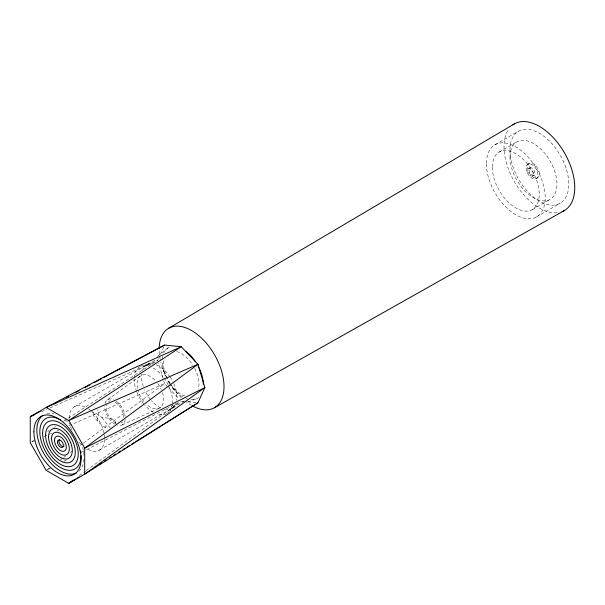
<?xml version="1.0" encoding="UTF-8"?>
<svg xmlns="http://www.w3.org/2000/svg" width="605" height="605" viewBox="0 0 605 605"><rect width="100%" height="100%" fill="white"/><g stroke="black" fill="none" stroke-linecap="round" stroke-linejoin="round"><path stroke-width="0.45" stroke-dasharray="3.02 2.27" d="M115.215 423.81L115.578 422.078L114.111 419.938L110.745 418.403L101.905 417.541L95.756 413.132L91.794 411.582C94.645 419.356 100.559 425.315 107.985 428.748M97.087 420.936C98.131 417.389 99.764 413.162 97.73 409.698M68.244 418.161L157.693 360.338L158.457 358.644M160.378 354.401L164.598 345.077M174.482 405.766L169.861 410.757A27.096 15.639 60 0 0 172.266 403.974M146.66 365.057L150.244 362.183M157.406 356.443L168.16 347.837M46.963 469.798L50.752 467.015M60.621 459.785L62.897 458.114M63.654 457.561L65.937 455.89M70.49 452.555L72.766 450.884M80.352 445.325L82.628 443.654M83.392 443.102L164.598 383.578L158.487 363.023M79.406 475.606L85.487 471.159M86.243 470.607L180.509 401.735M107.66 399.61L140.942 375.576M31.831 441.703L34.205 440.168M47.666 431.471L49.247 430.442M53.996 427.372L55.577 426.351M63.495 421.231L67.45 418.675M494.996 144.776L518.576 131.164M499.201 152.059L516.882 141.85M74.453 406.749L155.757 359.809M527.847 164.235L529.314 163.388M528.452 168.697L529.927 167.842M532.619 175.919L534.094 175.064M536.181 178.672L537.656 177.825M99.462 450.067L185.644 400.306M532.4 209.564L550.089 199.355M536.605 216.847L560.185 203.235M47.878 469.495L51.236 467.778M63.82 461.335L67.178 459.611M81.441 452.306L85.63 450.158M86.47 449.734L180.434 401.607M122.248 424.876L159.705 408.065M41.442 411.733L46.608 409.449M50.056 407.921L157.693 360.338M31.974 441.968L35.415 440.448M44.029 436.659L49.194 434.382M50.056 434.004L51.78 433.248M56.946 430.972L58.67 430.215M69.008 425.663L164.598 383.578L167.804 386.966M171.669 408.375L175.095 407.044M187.921 402.038L197.336 398.37M143.695 365.428L150.327 363.923M181.273 401.183L184.049 401.455M187.754 401.826L196.096 402.65M168.447 387.639L179.345 399.149M172.433 387.775L175.374 391.057M101.905 417.541L110.851 428.733M163.509 370.502L164.878 374.699M46.91 413.608A33.343 19.254 60 0 1 54.321 413.896M65.037 419.681A33.343 19.254 60 0 1 69.772 424.113M82.59 447.208A33.343 19.254 60 0 1 83.959 455.535M83.959 459.082A33.343 19.254 60 0 1 79.134 471.098M185.107 396.101A25.009 14.437 60 0 1 170.769 384.326M170.247 383.547A25.009 14.437 60 0 1 163.857 360.346M176.698 351.588A25.009 14.437 60 0 1 192.814 365.14M194.674 368.369A25.009 14.437 60 0 1 198.357 389.098M104.62 439.495A25.009 14.437 60 0 1 86.954 448.827M81.115 444.312A25.009 14.437 60 0 1 78.113 440.984M71.64 429.777A25.009 14.437 60 0 1 70.051 424.665M69.272 418.199A25.009 14.437 60 0 1 86.19 407.566M88.489 408.95A25.009 14.437 60 0 1 104.037 432.983M104.37 434.912A25.009 14.437 60 0 1 104.642 438.617M64.848 444.569A4.167 2.405 60 0 1 64.75 445.393M191.588 405.433A45.851 26.469 60 0 1 185.44 401.206M181.326 397.591A45.851 26.469 60 0 1 170.572 384.379M170.081 383.593A45.851 26.469 60 0 1 167.328 378.821M166.897 378.004A45.851 26.469 60 0 1 160.832 362.085M160.272 359.604A45.851 26.469 60 0 1 159.168 349.282M198.78 397.356A29.176 16.849 60 0 1 190.643 399.671M188.087 399.194A29.176 16.849 60 0 1 185.826 398.438M182.748 396.925A29.176 16.849 60 0 1 169.945 384.402M169.483 383.691A29.176 16.849 60 0 1 166.942 379.297M165.505 376.234A29.176 16.849 60 0 1 162.11 361.193M162.17 359.453A29.176 16.849 60 0 1 162.632 356.186M163.683 352.98A29.176 16.849 60 0 1 171.51 346.635M557.069 212.779A50.018 28.881 60 0 1 514.371 181.644A50.018 28.881 60 0 1 508.752 129.099M175.677 403.565A25.009 14.437 60 0 1 163.743 409.086M160.703 407.944A25.009 14.437 60 0 1 151.492 400.676M150.327 399.292A25.009 14.437 60 0 1 144.55 389.779M143.234 386.383A25.009 14.437 60 0 1 141.63 373.928M142.349 370.699A25.009 14.437 60 0 1 153.708 364.142M156.09 364.83A25.009 14.437 60 0 1 169.665 376.348M170.194 377.119A25.009 14.437 60 0 1 173.393 382.806M173.779 383.653A25.009 14.437 60 0 1 176.584 400.321M166.821 413.586A27.096 15.639 60 0 1 156.604 413.828M153.269 412.239A27.096 15.639 60 0 1 144.792 405.063M143.695 403.747A27.096 15.639 60 0 1 137.002 392.403M136.677 391.601A27.096 15.639 60 0 1 134.113 379.055M134.129 378.11A27.096 15.639 60 0 1 139.725 366.653M140.451 366.282A27.096 15.639 60 0 1 148.316 365.889M153.269 367.999A27.096 15.639 60 0 1 162.851 376.491M163.91 377.868A27.096 15.639 60 0 1 168.077 384.629M168.47 385.43A27.096 15.639 60 0 1 172.357 403.059M169.339 411.438A27.096 15.639 60 0 1 167.502 413.147M162.442 392.584A18.755 10.829 60 0 1 160.408 407.589A18.755 10.829 60 0 1 146.894 404.632M143.695 401.259A18.755 10.829 60 0 1 137.94 390.157M137.509 388.387A18.755 10.829 60 0 1 141.714 375.198A18.755 10.829 60 0 1 155.719 380.946M157.928 383.661A18.755 10.829 60 0 1 161.187 389.31M116.493 423.167A12.486 7.207 60 0 1 106.427 404.677M108.711 401.425A12.486 7.207 60 0 1 110.541 400.865M114.958 402.045A12.486 7.207 60 0 1 123.783 417.337M122.603 421.753A12.486 7.207 60 0 1 121.197 423.054M125.182 419.704A14.588 8.425 60 0 1 117.627 425.285M114.958 424.15A14.588 8.425 60 0 1 104.642 406.288M104.99 403.406A14.588 8.425 60 0 1 113.611 399.655M116.304 401.206A14.588 8.425 60 0 1 125.182 416.588M509.954 150.214A41.609 24.026 60 0 0 554.089 205.118A41.609 24.026 60 0 0 554.089 146.274A41.609 24.026 60 0 0 509.954 150.214M486.382 163.826A41.609 24.026 60 0 0 530.517 218.73A41.609 24.026 60 0 0 530.517 159.886A41.609 24.026 60 0 0 486.382 163.826M492.326 167.26A33.199 19.171 60 0 0 527.537 211.069A33.199 19.171 60 0 0 527.537 164.114A33.199 19.171 60 0 0 492.326 167.26M510.007 157.05A33.199 19.171 60 0 0 545.226 200.86A33.199 19.171 60 0 0 545.226 153.904A33.199 19.171 60 0 0 510.007 157.05M527.59 167.199A8.334 4.81 60 0 0 536.431 178.203A8.334 4.81 60 0 0 536.431 166.413A8.334 4.81 60 0 0 527.59 167.199M526.116 168.054A8.334 4.81 60 0 0 534.964 179.05A8.334 4.81 60 0 0 534.964 167.26A8.334 4.81 60 0 0 526.116 168.054M529.065 169.755A4.167 2.405 60 0 0 533.489 175.253A4.167 2.405 60 0 0 533.489 169.355A4.167 2.405 60 0 0 529.065 169.755M527.59 170.602A4.167 2.405 60 0 0 532.014 176.1A4.167 2.405 60 0 0 532.014 170.209A4.167 2.405 60 0 0 527.59 170.602"/><path stroke-width="0.91" d="M197.941 402.832L204.853 387.563L197.941 364.323L181.273 346.726L164.598 345.077L46.199 407.467L30.25 416.679L30.25 442.724L46.199 470.357L68.758 483.38L84.708 474.169L197.941 402.832L135.747 441.612M73.318 480.045L68.758 483.38L75.935 478.903M77.531 477.912L79.126 476.914M99.863 463.99L101.451 462.991M104.642 461.002L106.238 460.012M109.429 458.023L111.025 457.025M113.415 455.535L115.812 454.045M118.202 452.555L120.592 451.058M122.989 449.568L125.379 448.078M126.974 447.08L129.364 445.59M131.754 444.1L134.151 442.61M168.659 328.288L514.371 123.881M214.51 407.702L564.389 210.517M40.202 411.377L30.25 416.679L34.553 414.773M54.299 403.86L55.955 402.975M66.739 397.228L68.395 396.343M75.859 392.365L79.179 390.603M84.987 387.502L89.963 384.856M94.108 382.647L101.572 378.67M103.228 377.785L114.012 372.037M115.668 371.152L164.598 345.077M76.366 472.989A33.343 19.254 60 0 1 43.757 453.349A33.343 19.254 60 0 1 43.046 415.287M81.032 455.618A29.138 16.827 60 0 1 60.424 467.514A29.138 16.827 60 0 1 39.824 431.826A29.138 16.827 60 0 1 60.424 419.93M80.677 450.982A29.138 16.827 60 0 1 80.904 452.88M63.986 446.482A4.167 2.405 60 0 1 60.107 444.531A4.167 2.405 60 0 1 59.351 439.699M159.175 348.314A45.851 26.469 60 0 1 191.868 330.723A45.851 26.469 60 0 1 224.009 386.391A45.851 26.469 60 0 1 192.428 405.91M185.826 351.323A29.176 16.849 60 0 1 195.544 361.805M198.153 366.154A29.176 16.849 60 0 1 203.363 384.122M512.964 124.789A50.018 28.881 60 0 1 564.752 153.39A50.018 28.881 60 0 1 562.121 211.606M197.941 364.323L84.708 448.123L84.708 474.169L204.853 387.563L84.708 448.123L68.758 420.49L46.199 407.467L181.273 346.726L68.758 420.49L197.941 364.323M33.903 431.811A33.343 19.254 60 0 0 69.272 475.81A33.343 19.254 60 0 0 69.272 428.65A33.343 19.254 60 0 0 33.903 431.811M45.587 435.154A20.986 12.115 60 0 0 67.851 462.848A20.986 12.115 60 0 0 67.851 433.165A20.986 12.115 60 0 0 45.587 435.154M48.559 436.87A16.781 9.688 60 0 0 66.361 459.014A16.781 9.688 60 0 0 66.361 435.282A16.781 9.688 60 0 0 48.559 436.87M42.615 433.437A25.191 14.543 60 0 0 69.333 466.674A25.191 14.543 60 0 0 69.333 431.055A25.191 14.543 60 0 0 42.615 433.437M51.538 438.587A12.576 7.26 60 0 0 64.871 455.179A12.576 7.26 60 0 0 64.871 437.392A12.576 7.26 60 0 0 51.538 438.587M54.511 440.304A8.372 4.832 60 0 0 63.389 451.353A8.372 4.832 60 0 0 63.389 439.51A8.372 4.832 60 0 0 54.511 440.304M57.483 442.021A4.167 2.405 60 0 0 61.899 447.518A4.167 2.405 60 0 0 61.899 441.627A4.167 2.405 60 0 0 57.483 442.021"/></g></svg>
